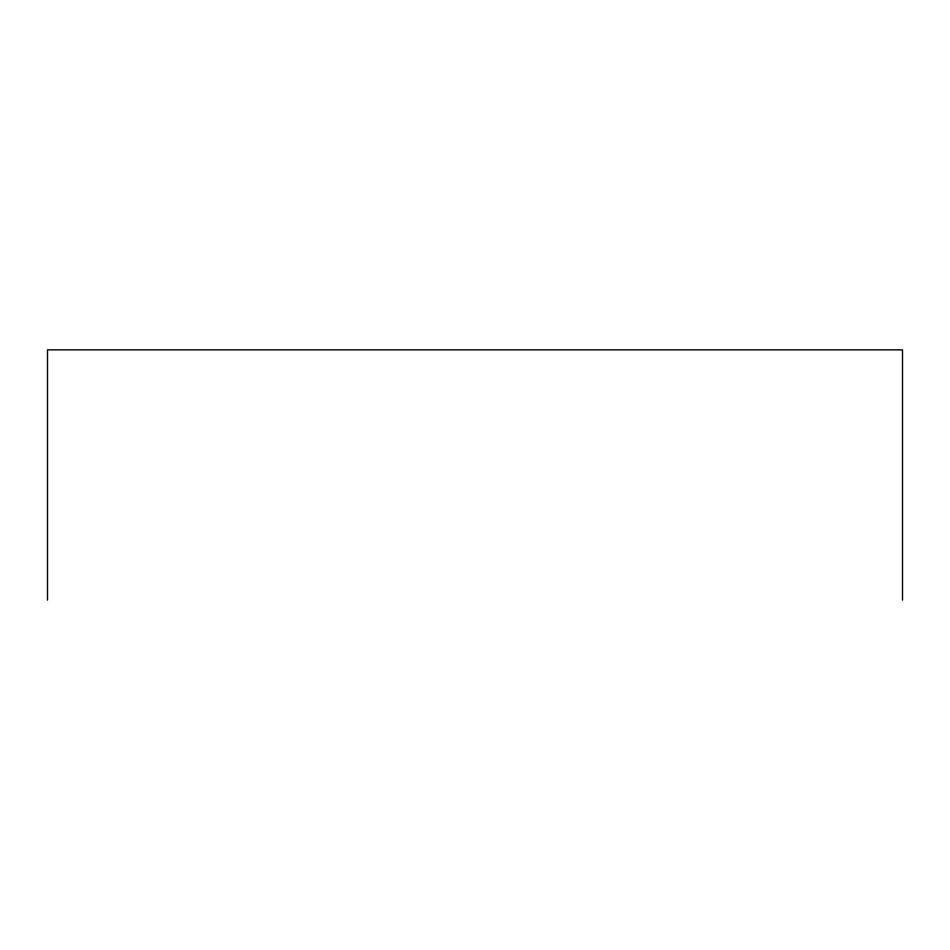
<?xml version="1.0" encoding="UTF-8"?>
<svg xmlns="http://www.w3.org/2000/svg" width="950" height="950" viewBox="0 0 950 950"><rect width="100%" height="100%" fill="white"/><g stroke="black" fill="none" stroke-linecap="round" stroke-linejoin="round"><path stroke-width="1.43" d="M902.5 600.127L902.5 349.873L47.5 349.873L47.5 600.127"/></g></svg>
